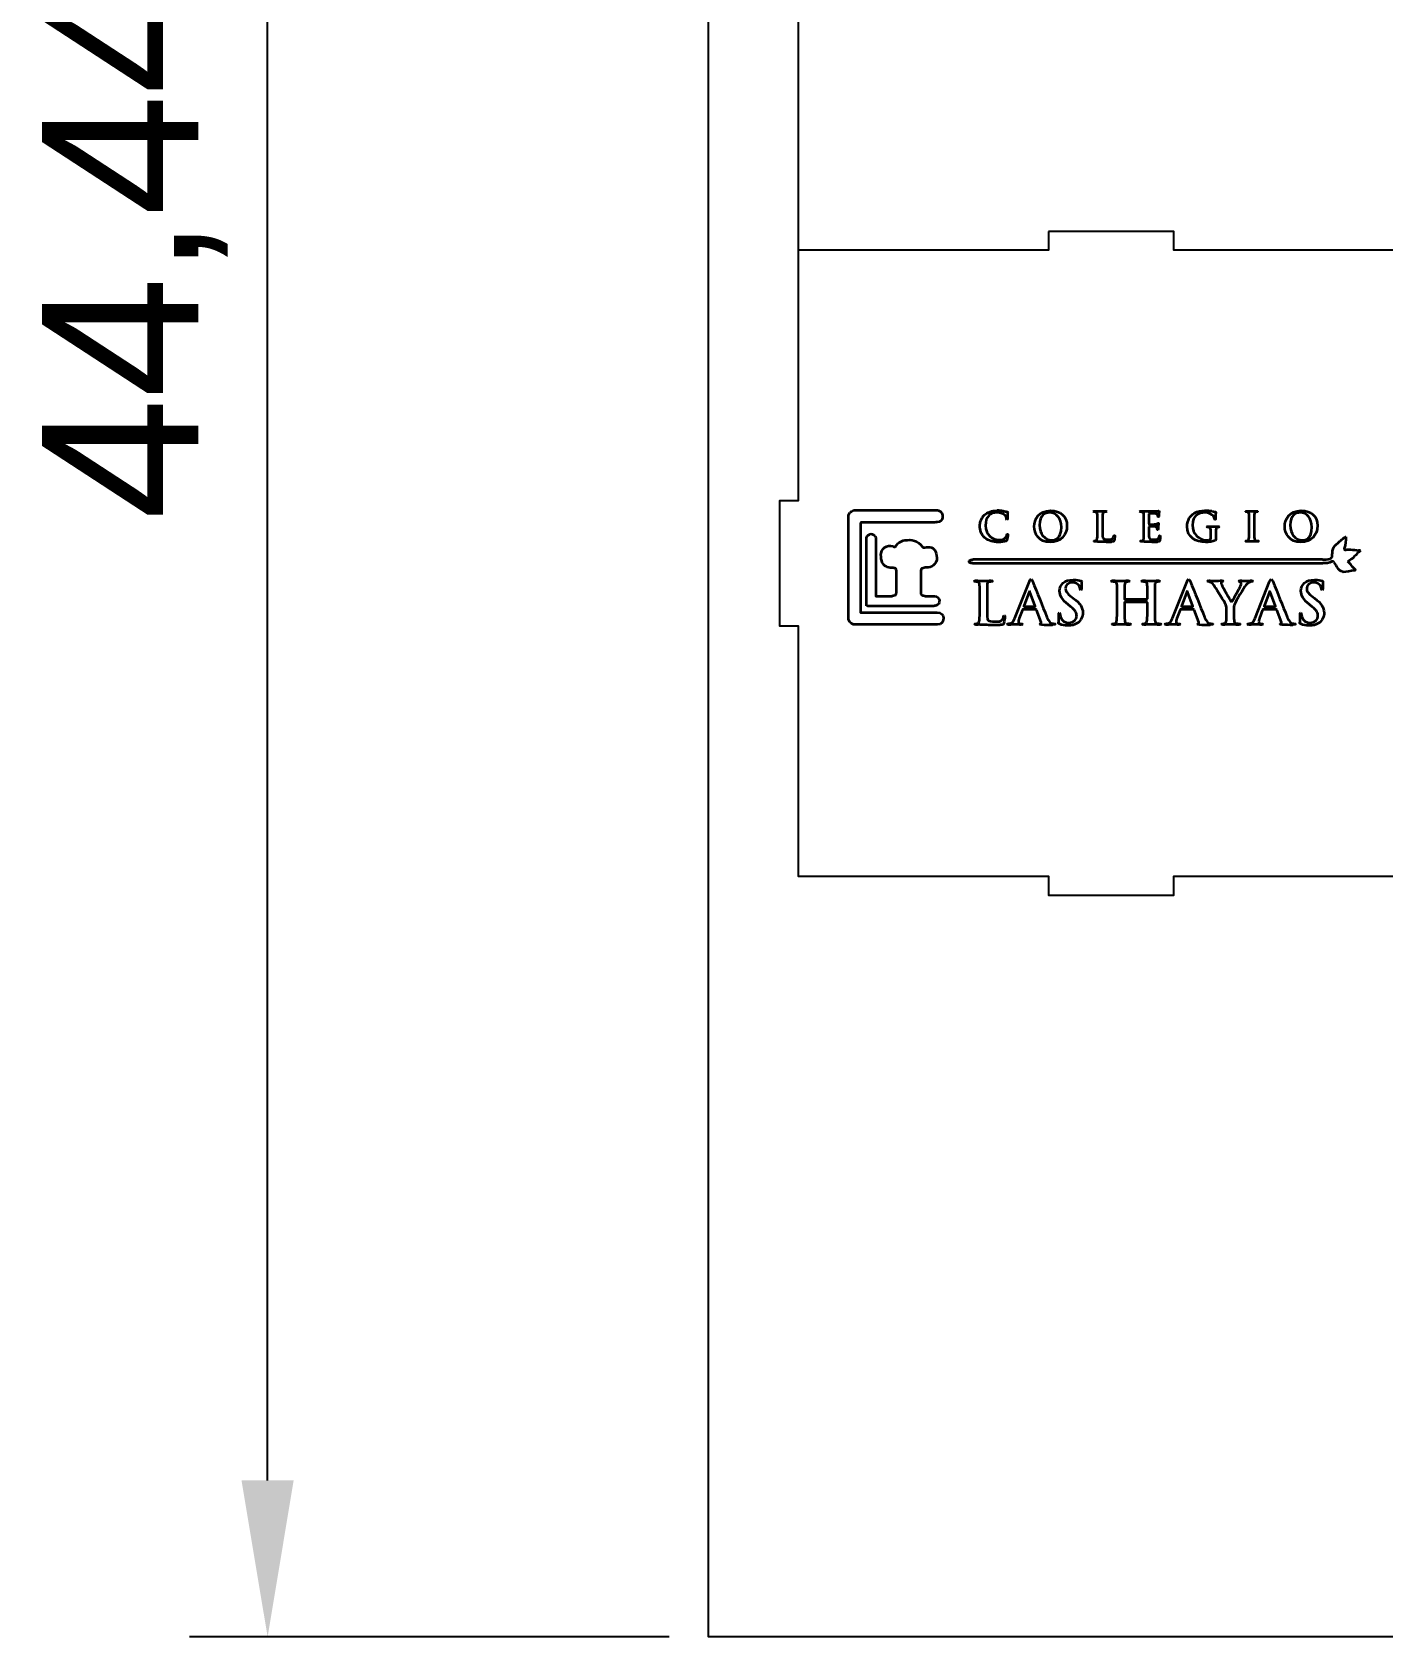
# Model space of a CAD drawing. Header units: centimetres. Extents: x 1688 to 1995, y 2111 to 2191.
# Drawn here: x 1951.1 to 1972.69, y 2139.47 to 2165.11 of the extents above; entities that cross this region are included whole.
import ezdxf

# ---------------------------------------------------------------- set-up
doc = ezdxf.new("R2010")
doc.units = ezdxf.units.CM
doc.layers.add('PDF_Capa 1', color=7, linetype='Continuous', true_color=0xc80000)
doc.styles.get("Standard").update_dxf_attribs({"font": 'arial.ttf'})
doc.dimstyles.new('ISO-25', dxfattribs={"dimtxt": 2.5, "dimasz": 2.5, "dimexe": 1.25, "dimexo": 0.625, "dimtad": 1, "dimtxsty": 'Standard', "dimcen": 2.5, "dimadec": 0, "dimazin": 0, "dimtfac": 1, "dimtmove": 0, "dimatfit": 3, "dimfxl": 1, "dimarcsym": 0})

# ---------------------------------------------------------------- blocks, each defined once
blk = doc.blocks.new('*D16')
at = {"color": 0, "lineweight": -2, "transparency": 16777216}
for p, q in [((1961.283, 2183.902), (1953.616, 2183.902)), ((1954.866, 2141.966), (1954.866, 2181.402)), ((1961.283, 2139.466), (1953.616, 2139.466))]:
    blk.add_line(p, q, dxfattribs=at)
at = {"color": 0, "transparency": 16777216}
for points in [[(1954.449, 2181.402), (1955.282, 2181.402), (1954.866, 2183.902)], [(1954.449, 2141.966), (1955.282, 2141.966), (1954.866, 2139.466)]]:
    blk.add_solid(points, dxfattribs=at)
at = {"layer": 'Defpoints', "color": 0, "transparency": 16777216}
for p in [(1954.866, 2183.902), (1961.908, 2183.902), (1961.908, 2139.466)]:
    blk.add_point(p, dxfattribs=at)
at = {"color": 0, "transparency": 16777216, "insert": (1952.743, 2161.684), "char_height": 2.5, "attachment_point": 5, "rotation": 90}
blk.add_mtext('44,44', dxfattribs=at)

msp = doc.modelspace()

# ---------------------------------------------------------------- linework, layer by layer
msp.add_lwpolyline([(1961.908, 2183.902), (1994.913, 2183.902), (1994.913, 2139.466), (1961.908, 2139.466)], close=True)
at = {"layer": 'PDF_Capa 1'}
for points in [[(1963.343, 2165.619), (1963.343, 2157.619), (1963.043, 2157.619), (1963.043, 2155.619), (1963.343, 2155.619), (1963.343, 2151.619), (1967.343, 2151.619), (1967.343, 2151.319), (1969.343, 2151.319), (1969.343, 2151.619), (1977.343, 2151.619)], [(1967.343, 2161.919), (1967.343, 2161.619), (1963.343, 2161.619)], [(1977.343, 2161.619), (1969.343, 2161.619), (1969.343, 2161.919), (1967.343, 2161.919)]]:
    msp.add_lwpolyline(points, dxfattribs=at)
at = {"layer": 'PDF_Capa 1', "lineweight": 35}
for points in [[(1964.149, 2155.719), (1964.149, 2157.389)], [(1964.225, 2157.466), (1965.575, 2157.466)], [(1968.948, 2157.41), (1968.948, 2157.248)], [(1964.341, 2157.247), (1964.341, 2155.833), (1965.566, 2155.833)], [(1968.125, 2157.151), (1968.125, 2157.265)], [(1968.206, 2157.265), (1968.206, 2157.151), (1968.206, 2157.151)], [(1968.867, 2157.151), (1968.867, 2157.265), (1968.867, 2157.265)], [(1968.948, 2157.202), (1968.948, 2157.151)], [(1970.549, 2157.151), (1970.549, 2157.265), (1970.549, 2157.265)], [(1970.629, 2157.264), (1970.629, 2157.151)], [(1964.432, 2155.956), (1964.432, 2157.005)], [(1972.083, 2157.043), (1972.094, 2157.043)], [(1966.073, 2156.637), (1966.073, 2156.659)], [(1966.803, 2155.74), (1967.037, 2156.326)], [(1969.322, 2155.74), (1969.556, 2156.326)], [(1970.642, 2155.74), (1970.876, 2156.326)], [(1966.244, 2155.908), (1966.244, 2156.072)], [(1966.36, 2156.072), (1966.36, 2155.908), (1966.36, 2155.908)], [(1967.035, 2156.163), (1966.949, 2155.934)], [(1967.129, 2155.933), (1967.045, 2156.163)], [(1967.712, 2156.082), (1967.738, 2156.063)], [(1968.439, 2155.908), (1968.439, 2156.072)], [(1968.556, 2156.072), (1968.556, 2156.052)], [(1968.561, 2156.046), (1968.917, 2156.046)], [(1968.923, 2156.052), (1968.923, 2156.072)], [(1969.04, 2156.072), (1969.04, 2155.908)], [(1969.553, 2156.163), (1969.468, 2155.934)], [(1969.648, 2155.933), (1969.564, 2156.163)], [(1970.873, 2156.163), (1970.787, 2155.934)], [(1970.967, 2155.933), (1970.883, 2156.163)], [(1971.567, 2156.082), (1971.593, 2156.063)], [(1966.925, 2155.873), (1966.875, 2155.74)], [(1967.142, 2155.881), (1966.934, 2155.881), (1966.934, 2155.881)], [(1966.952, 2155.927), (1967.124, 2155.927)], [(1967.225, 2155.677), (1967.151, 2155.874)], [(1967.701, 2155.925), (1967.658, 2155.958)], [(1968.556, 2155.99), (1968.556, 2155.908)], [(1968.917, 2155.996), (1968.561, 2155.996)], [(1968.923, 2155.908), (1968.923, 2155.99)], [(1969.444, 2155.873), (1969.394, 2155.74)], [(1969.66, 2155.881), (1969.453, 2155.881), (1969.453, 2155.881)], [(1969.471, 2155.927), (1969.643, 2155.927)], [(1969.744, 2155.677), (1969.67, 2155.874)], [(1970.764, 2155.873), (1970.714, 2155.74)], [(1970.98, 2155.881), (1970.772, 2155.881), (1970.772, 2155.881)], [(1970.791, 2155.927), (1970.963, 2155.927)], [(1971.064, 2155.677), (1970.989, 2155.874)], [(1971.557, 2155.925), (1971.514, 2155.958)], [(1966.898, 2155.654), (1966.912, 2155.654)], [(1969.417, 2155.654), (1969.431, 2155.654)], [(1970.737, 2155.654), (1970.751, 2155.654)]]:
    msp.add_lwpolyline(points, dxfattribs=at)
for points in [[(1968.869, 2157.45, 0.007986), (1968.909, 2157.449, 0.003347), (1969.07, 2157.45)], [(1965.563, 2157.274, -0.015797), (1965.536, 2157.273), (1964.367, 2157.273)], [(1969.936, 2157.02), (1969.936, 2157.08, 0.00799), (1969.935, 2157.156)], [(1970.017, 2157.156, 0.007691), (1970.017, 2157.079), (1970.017, 2157.008)], [(1964.585, 2156.995, 0.000114), (1964.585, 2156.17), (1964.585, 2156.092), (1964.636, 2156.092, 0.000544), (1964.828, 2156.092)], [(1968.127, 2156.966, -0.010844), (1968.164, 2156.967, -0.011625), (1968.242, 2156.965, 0.006841), (1968.351, 2156.963)], [(1968.869, 2156.966, -0.010852), (1968.906, 2156.967, -0.011701), (1968.973, 2156.965, 0.006953), (1969.084, 2156.963)], [(1972.044, 2156.481, 0.016332), (1972.049, 2156.481, 0.000286), (1972.227, 2156.509, 0.002127), (1972.248, 2156.513, 0.000089), (1972.124, 2156.649)], [(1965.302, 2156.501, 0.000891), (1965.302, 2156.384), (1965.302, 2156.154)], [(1965.369, 2156.095, 0.092483), (1965.383, 2156.092, -0.000671), (1965.523, 2156.092)], [(1970.184, 2155.709, 0.017427), (1970.187, 2155.802), (1970.187, 2155.879), (1970.187, 2155.879)], [(1970.304, 2155.879), (1970.304, 2155.802, 0.017328), (1970.307, 2155.709)], [(1965.569, 2155.64, -0.004532), (1965.526, 2155.64), (1964.27, 2155.64)], [(1966.246, 2155.639, -0.010583), (1966.3, 2155.64, -0.011739), (1966.413, 2155.637, 0.00665), (1966.571, 2155.634)]]:
    msp.add_lwpolyline(points, format="xyb", dxfattribs=at)
for centre, radius, start, end in [((1966.527, 2156.828), 0.632, 81.824, 90.295), ((1966.58, 2157.325), 0.0916, 2.4586, 43.5188), ((1968.257, 2157.267), 0.173, 90.2567, 98.6135), ((1969.829, 2156.694), 0.766, 80.5467, 89.0947), ((1964.508, 2157.006), 0.0781, 35.9141, 107.431), ((1968.08, 2157.082), 0.106, 269.9783, 282.6266), ((1968.822, 2157.083), 0.106, 269.991, 282.6139), ((1970.504, 2157.083), 0.106, 269.9646, 282.5723), ((1969.172, 2130.215), 26.793, 83.2348, 83.3068), ((1968.929, 39673.898), 37517.279, 269.9957265, 270.0042735), ((1966.719, -13418.931), 15575.61, 89.9816074, 90.0021386), ((1974.992, 2158.593), 3.658, 212.4148, 214.025), ((1922.102, 2156.326), 42.811, 359.7669, 0.2331), ((1966.434, 2156.078), 0.248, 90.1848, 98.636), ((2123.3, 2218.99), 168.311, 201.85554, 202.06605), ((2128.118, 2219.913), 170.788, 201.85587, 202.06333), ((2129.438, 2219.913), 170.788, 201.85587, 202.06333), ((1964.628, 4894.112), 2738.174, 269.996276, 270.018625), ((1969.527, 2155.664), 2.027, 176.0775, 179.5348), ((1973.383, 2155.664), 2.027, 176.0775, 179.5348), ((1966.178, 2155.806), 0.152, 269.9859, 282.7622), ((1966.691, 2155.937), 0.283, 270.7767, 276.6468), ((1967.394, 2162.622), 6.985, 268.6675, 270.1138), ((1967.439, 2155.858), 0.204, 258.9975, 270.0758), ((1968.374, 2155.807), 0.153, 270.0031, 282.6981), ((1968.858, 2155.806), 0.152, 269.9722, 282.729), ((1969.21, 2155.937), 0.283, 270.7794, 276.6441), ((1969.913, 2162.622), 6.985, 268.6675, 270.1138), ((1969.958, 2155.858), 0.204, 258.9975, 270.0758), ((1970.122, 2155.803), 0.149, 270.2013, 282.8589), ((1970.53, 2155.937), 0.283, 270.774, 276.6495), ((1971.233, 2162.623), 6.985, 268.6676, 270.1137), ((1971.277, 2155.858), 0.204, 258.9966, 270.0729)]:
    msp.add_arc(centre, radius, start, end, dxfattribs=at)
for points in [[(1964.149, 2157.389), (1964.156, 2157.402), (1964.16, 2157.418), (1964.17, 2157.428)], [(1964.17, 2157.428), (1964.186, 2157.443), (1964.207, 2157.453), (1964.225, 2157.466)], [(1965.651, 2157.353), (1965.645, 2157.311), (1965.608, 2157.277), (1965.563, 2157.274)], [(1965.575, 2157.466), (1965.579, 2157.464), (1965.583, 2157.462), (1965.587, 2157.461)], [(1965.587, 2157.461), (1965.632, 2157.445), (1965.657, 2157.403), (1965.651, 2157.353)], [(1966.245, 2157.216), (1966.245, 2157.259), (1966.259, 2157.335), (1966.321, 2157.392)], [(1966.321, 2157.392), (1966.367, 2157.434), (1966.428, 2157.46), (1966.524, 2157.46)], [(1966.395, 2157.389), (1966.348, 2157.345), (1966.336, 2157.284), (1966.336, 2157.222)], [(1966.516, 2157.428), (1966.46, 2157.428), (1966.423, 2157.414), (1966.395, 2157.389)], [(1966.646, 2157.389), (1966.625, 2157.411), (1966.575, 2157.428), (1966.516, 2157.428)], [(1966.617, 2157.453), (1966.641, 2157.45), (1966.662, 2157.444), (1966.681, 2157.442)], [(1966.678, 2157.315), (1966.673, 2157.315), (1966.671, 2157.32), (1966.671, 2157.329)], [(1966.686, 2157.33), (1966.685, 2157.32), (1966.684, 2157.315), (1966.678, 2157.315)], [(1966.681, 2157.442), (1966.688, 2157.442), (1966.691, 2157.439), (1966.691, 2157.435)], [(1966.688, 2157.399), (1966.686, 2157.378), (1966.687, 2157.343), (1966.686, 2157.33)], [(1966.691, 2157.435), (1966.691, 2157.43), (1966.689, 2157.422), (1966.688, 2157.399)], [(1967.113, 2157.208), (1967.113, 2157.318), (1967.185, 2157.46), (1967.378, 2157.46)], [(1967.359, 2157.429), (1967.286, 2157.429), (1967.201, 2157.388), (1967.201, 2157.228)], [(1967.548, 2157.196), (1967.548, 2157.34), (1967.465, 2157.429), (1967.359, 2157.429)], [(1967.378, 2157.46), (1967.538, 2157.46), (1967.638, 2157.367), (1967.638, 2157.22)], [(1968.064, 2157.445), (1968.064, 2157.45), (1968.069, 2157.451), (1968.078, 2157.451)], [(1968.075, 2157.439), (1968.068, 2157.439), (1968.064, 2157.441), (1968.064, 2157.445)], [(1968.096, 2157.437), (1968.091, 2157.439), (1968.084, 2157.439), (1968.075, 2157.439)], [(1968.078, 2157.451), (1968.109, 2157.451), (1968.149, 2157.449), (1968.166, 2157.449)], [(1968.124, 2157.401), (1968.123, 2157.423), (1968.118, 2157.433), (1968.096, 2157.437)], [(1968.125, 2157.265), (1968.125, 2157.362), (1968.125, 2157.38), (1968.124, 2157.401)], [(1968.166, 2157.449), (1968.182, 2157.449), (1968.229, 2157.451), (1968.254, 2157.451)], [(1968.207, 2157.401), (1968.206, 2157.38), (1968.206, 2157.362), (1968.206, 2157.265)], [(1968.231, 2157.437), (1968.213, 2157.434), (1968.208, 2157.423), (1968.207, 2157.401)], [(1968.254, 2157.451), (1968.263, 2157.451), (1968.267, 2157.45), (1968.267, 2157.445)], [(1968.267, 2157.445), (1968.267, 2157.441), (1968.263, 2157.439), (1968.256, 2157.439)], [(1968.802, 2157.445), (1968.802, 2157.45), (1968.807, 2157.451), (1968.817, 2157.451)], [(1968.813, 2157.439), (1968.806, 2157.439), (1968.802, 2157.441), (1968.802, 2157.445)], [(1968.838, 2157.437), (1968.833, 2157.439), (1968.822, 2157.439), (1968.813, 2157.439)], [(1968.817, 2157.451), (1968.834, 2157.451), (1968.853, 2157.45), (1968.869, 2157.45)], [(1968.866, 2157.401), (1968.865, 2157.423), (1968.86, 2157.433), (1968.838, 2157.437)], [(1968.867, 2157.265), (1968.867, 2157.362), (1968.867, 2157.38), (1968.866, 2157.401)], [(1968.953, 2157.417), (1968.95, 2157.417), (1968.948, 2157.415), (1968.948, 2157.41)], [(1969.044, 2157.414), (1969.033, 2157.416), (1968.966, 2157.417), (1968.953, 2157.417)], [(1969.087, 2157.391), (1969.083, 2157.403), (1969.076, 2157.41), (1969.044, 2157.414)], [(1969.07, 2157.45), (1969.082, 2157.451), (1969.092, 2157.452), (1969.097, 2157.453)], [(1969.091, 2157.368), (1969.091, 2157.372), (1969.09, 2157.383), (1969.087, 2157.391)], [(1969.097, 2157.359), (1969.092, 2157.359), (1969.091, 2157.362), (1969.091, 2157.368)], [(1969.097, 2157.453), (1969.101, 2157.454), (1969.104, 2157.456), (1969.108, 2157.456)], [(1969.103, 2157.366), (1969.102, 2157.363), (1969.101, 2157.359), (1969.097, 2157.359)], [(1969.106, 2157.408), (1969.106, 2157.402), (1969.104, 2157.374), (1969.103, 2157.366)], [(1969.112, 2157.45), (1969.112, 2157.446), (1969.108, 2157.438), (1969.106, 2157.408)], [(1969.108, 2157.456), (1969.111, 2157.456), (1969.112, 2157.453), (1969.112, 2157.45)], [(1969.557, 2157.208), (1969.557, 2157.311), (1969.61, 2157.383), (1969.669, 2157.418)], [(1969.704, 2157.388), (1969.668, 2157.358), (1969.645, 2157.309), (1969.645, 2157.23)], [(1969.669, 2157.418), (1969.73, 2157.455), (1969.787, 2157.46), (1969.841, 2157.46)], [(1969.832, 2157.428), (1969.796, 2157.428), (1969.749, 2157.425), (1969.704, 2157.388)], [(1969.975, 2157.378), (1969.956, 2157.398), (1969.904, 2157.428), (1969.832, 2157.428)], [(1969.955, 2157.45), (1969.969, 2157.447), (1969.991, 2157.443), (1970.006, 2157.442)], [(1969.997, 2157.324), (1969.995, 2157.339), (1969.992, 2157.36), (1969.975, 2157.378)], [(1970.003, 2157.316), (1969.999, 2157.316), (1969.997, 2157.319), (1969.997, 2157.324)], [(1970.01, 2157.329), (1970.01, 2157.319), (1970.008, 2157.316), (1970.003, 2157.316)], [(1970.006, 2157.442), (1970.013, 2157.442), (1970.015, 2157.439), (1970.015, 2157.435)], [(1970.015, 2157.435), (1970.015, 2157.428), (1970.01, 2157.41), (1970.01, 2157.329)], [(1970.493, 2157.446), (1970.493, 2157.45), (1970.498, 2157.451), (1970.508, 2157.451)], [(1970.503, 2157.439), (1970.497, 2157.439), (1970.493, 2157.441), (1970.493, 2157.446)], [(1970.526, 2157.437), (1970.519, 2157.439), (1970.511, 2157.439), (1970.503, 2157.439)], [(1970.508, 2157.451), (1970.533, 2157.451), (1970.573, 2157.449), (1970.592, 2157.449)], [(1970.548, 2157.401), (1970.547, 2157.423), (1970.54, 2157.434), (1970.526, 2157.437)], [(1970.549, 2157.265), (1970.549, 2157.362), (1970.549, 2157.38), (1970.548, 2157.401)], [(1970.592, 2157.449), (1970.608, 2157.449), (1970.646, 2157.451), (1970.67, 2157.451)], [(1970.63, 2157.401), (1970.629, 2157.38), (1970.629, 2157.362), (1970.629, 2157.264)], [(1970.654, 2157.437), (1970.637, 2157.434), (1970.632, 2157.423), (1970.63, 2157.401)], [(1970.673, 2157.439), (1970.667, 2157.439), (1970.662, 2157.439), (1970.654, 2157.437)], [(1970.67, 2157.451), (1970.678, 2157.451), (1970.684, 2157.45), (1970.684, 2157.446)], [(1970.684, 2157.446), (1970.684, 2157.441), (1970.68, 2157.439), (1970.673, 2157.439)], [(1971.117, 2157.208), (1971.117, 2157.318), (1971.189, 2157.46), (1971.382, 2157.46)], [(1971.363, 2157.429), (1971.289, 2157.429), (1971.205, 2157.388), (1971.205, 2157.228)], [(1971.551, 2157.196), (1971.551, 2157.34), (1971.469, 2157.429), (1971.363, 2157.429)], [(1971.382, 2157.46), (1971.542, 2157.46), (1971.641, 2157.367), (1971.641, 2157.22)], [(1964.367, 2157.273), (1964.341, 2157.273), (1964.341, 2157.273), (1964.341, 2157.247)], [(1964.432, 2157.005), (1964.432, 2157.041), (1964.452, 2157.07), (1964.485, 2157.08)], [(1966.325, 2157.026), (1966.262, 2157.081), (1966.245, 2157.153), (1966.245, 2157.216)], [(1966.336, 2157.222), (1966.336, 2157.069), (1966.452, 2156.993), (1966.538, 2156.993)], [(1966.656, 2157.029), (1966.667, 2157.042), (1966.675, 2157.06), (1966.678, 2157.072)], [(1966.678, 2157.072), (1966.68, 2157.082), (1966.681, 2157.085), (1966.686, 2157.085)], [(1966.692, 2157.075), (1966.692, 2157.067), (1966.684, 2157.011), (1966.678, 2156.99)], [(1966.686, 2157.085), (1966.691, 2157.085), (1966.692, 2157.08), (1966.692, 2157.075)], [(1967.372, 2156.956), (1967.187, 2156.956), (1967.113, 2157.094), (1967.113, 2157.208)], [(1967.201, 2157.228), (1967.201, 2157.094), (1967.275, 2156.988), (1967.399, 2156.988)], [(1967.638, 2157.22), (1967.638, 2157.072), (1967.535, 2156.956), (1967.372, 2156.956)], [(1967.399, 2156.988), (1967.444, 2156.988), (1967.548, 2157.01), (1967.548, 2157.196)], [(1968.122, 2157.015), (1968.125, 2157.042), (1968.125, 2157.092), (1968.125, 2157.151)], [(1968.206, 2157.151), (1968.206, 2157.069), (1968.206, 2157.025), (1968.219, 2157.013)], [(1968.389, 2157.056), (1968.389, 2157.061), (1968.391, 2157.065), (1968.396, 2157.065)], [(1968.396, 2157.065), (1968.4, 2157.065), (1968.401, 2157.062), (1968.401, 2157.054)], [(1968.864, 2157.015), (1968.867, 2157.041), (1968.867, 2157.092), (1968.867, 2157.151)], [(1968.948, 2157.248), (1968.948, 2157.243), (1968.949, 2157.241), (1968.953, 2157.241)], [(1968.952, 2157.209), (1968.949, 2157.209), (1968.948, 2157.206), (1968.948, 2157.202)], [(1968.948, 2157.151), (1968.948, 2157.13), (1968.948, 2157.07), (1968.948, 2157.052)], [(1969.043, 2157.207), (1969.031, 2157.208), (1968.968, 2157.209), (1968.952, 2157.209)], [(1968.953, 2157.241), (1968.967, 2157.241), (1969.041, 2157.241), (1969.056, 2157.242)], [(1969.079, 2157.182), (1969.076, 2157.194), (1969.067, 2157.204), (1969.043, 2157.207)], [(1969.056, 2157.242), (1969.071, 2157.243), (1969.081, 2157.245), (1969.086, 2157.252)], [(1969.082, 2157.158), (1969.081, 2157.165), (1969.081, 2157.173), (1969.079, 2157.182)], [(1969.088, 2157.153), (1969.083, 2157.153), (1969.082, 2157.155), (1969.082, 2157.158)], [(1969.086, 2157.252), (1969.091, 2157.257), (1969.094, 2157.26), (1969.097, 2157.26)], [(1969.094, 2157.165), (1969.094, 2157.16), (1969.094, 2157.153), (1969.088, 2157.153)], [(1969.096, 2157.208), (1969.095, 2157.195), (1969.094, 2157.169), (1969.094, 2157.165)], [(1969.101, 2157.255), (1969.101, 2157.251), (1969.099, 2157.241), (1969.096, 2157.208)], [(1969.097, 2157.26), (1969.099, 2157.26), (1969.101, 2157.259), (1969.101, 2157.255)], [(1969.853, 2156.956), (1969.696, 2156.956), (1969.557, 2157.031), (1969.557, 2157.208)], [(1969.645, 2157.23), (1969.645, 2157.092), (1969.733, 2156.989), (1969.869, 2156.989)], [(1969.873, 2157.2), (1969.873, 2157.205), (1969.877, 2157.206), (1969.886, 2157.206)], [(1969.882, 2157.194), (1969.877, 2157.194), (1969.873, 2157.196), (1969.873, 2157.2)], [(1969.907, 2157.192), (1969.902, 2157.194), (1969.891, 2157.194), (1969.882, 2157.194)], [(1969.886, 2157.206), (1969.92, 2157.206), (1969.96, 2157.204), (1969.979, 2157.204)], [(1969.935, 2157.156), (1969.934, 2157.178), (1969.929, 2157.188), (1969.907, 2157.192)], [(1969.979, 2157.204), (1969.999, 2157.204), (1970.033, 2157.206), (1970.055, 2157.206)], [(1970.042, 2157.192), (1970.024, 2157.189), (1970.018, 2157.178), (1970.017, 2157.156)], [(1970.059, 2157.194), (1970.054, 2157.194), (1970.049, 2157.194), (1970.042, 2157.192)], [(1970.055, 2157.206), (1970.063, 2157.206), (1970.067, 2157.205), (1970.067, 2157.2)], [(1970.067, 2157.2), (1970.067, 2157.196), (1970.064, 2157.194), (1970.059, 2157.194)], [(1970.546, 2157.011), (1970.549, 2157.038), (1970.549, 2157.089), (1970.549, 2157.151)], [(1970.629, 2157.151), (1970.629, 2157.089), (1970.629, 2157.038), (1970.632, 2157.011)], [(1971.375, 2156.956), (1971.191, 2156.956), (1971.117, 2157.094), (1971.117, 2157.208)], [(1971.205, 2157.228), (1971.205, 2157.094), (1971.279, 2156.988), (1971.402, 2156.988)], [(1971.641, 2157.22), (1971.641, 2157.072), (1971.539, 2156.956), (1971.375, 2156.956)], [(1971.402, 2156.988), (1971.447, 2156.988), (1971.551, 2157.01), (1971.551, 2157.196)], [(1964.571, 2157.052), (1964.583, 2157.035), (1964.585, 2157.015), (1964.585, 2156.995)], [(1964.67, 2156.783), (1964.689, 2156.887), (1964.797, 2156.931), (1964.888, 2156.873)], [(1964.888, 2156.873), (1964.923, 2156.937), (1964.978, 2156.974), (1965.048, 2156.986)], [(1965.048, 2156.986), (1965.156, 2157.004), (1965.253, 2156.983), (1965.322, 2156.889)], [(1965.322, 2156.889), (1965.336, 2156.87), (1965.346, 2156.865), (1965.369, 2156.871)], [(1965.369, 2156.871), (1965.402, 2156.88), (1965.438, 2156.88), (1965.472, 2156.869)], [(1965.472, 2156.869), (1965.504, 2156.859), (1965.526, 2156.838), (1965.537, 2156.806)], [(1966.546, 2156.956), (1966.457, 2156.956), (1966.384, 2156.975), (1966.325, 2157.026)], [(1966.538, 2156.993), (1966.596, 2156.993), (1966.63, 2157), (1966.656, 2157.029)], [(1966.661, 2156.971), (1966.635, 2156.961), (1966.587, 2156.956), (1966.546, 2156.956)], [(1966.678, 2156.99), (1966.675, 2156.979), (1966.672, 2156.975), (1966.661, 2156.971)], [(1968.07, 2156.972), (1968.07, 2156.975), (1968.073, 2156.977), (1968.08, 2156.977)], [(1968.083, 2156.965), (1968.075, 2156.965), (1968.07, 2156.967), (1968.07, 2156.972)], [(1968.127, 2156.966), (1968.112, 2156.966), (1968.096, 2156.965), (1968.083, 2156.965)], [(1968.103, 2156.979), (1968.116, 2156.982), (1968.12, 2156.996), (1968.122, 2157.015)], [(1968.219, 2157.013), (1968.23, 2157.004), (1968.247, 2156.999), (1968.297, 2156.999)], [(1968.297, 2156.999), (1968.331, 2156.999), (1968.356, 2157), (1968.372, 2157.017)], [(1968.391, 2156.981), (1968.387, 2156.966), (1968.384, 2156.963), (1968.351, 2156.963)], [(1968.372, 2157.017), (1968.38, 2157.026), (1968.387, 2157.044), (1968.389, 2157.056)], [(1968.401, 2157.054), (1968.401, 2157.047), (1968.396, 2156.999), (1968.391, 2156.981)], [(1968.812, 2156.972), (1968.812, 2156.975), (1968.815, 2156.977), (1968.822, 2156.977)], [(1968.825, 2156.965), (1968.817, 2156.965), (1968.812, 2156.967), (1968.812, 2156.972)], [(1968.869, 2156.966), (1968.855, 2156.966), (1968.838, 2156.965), (1968.825, 2156.965)], [(1968.846, 2156.979), (1968.858, 2156.982), (1968.862, 2156.996), (1968.864, 2157.015)], [(1968.948, 2157.052), (1968.95, 2157.008), (1968.96, 2156.998), (1969.026, 2156.998)], [(1969.026, 2156.998), (1969.042, 2156.998), (1969.069, 2156.998), (1969.086, 2157.006)], [(1969.119, 2156.98), (1969.114, 2156.963), (1969.108, 2156.963), (1969.084, 2156.963)], [(1969.086, 2157.006), (1969.103, 2157.013), (1969.11, 2157.027), (1969.115, 2157.053)], [(1969.115, 2157.053), (1969.116, 2157.06), (1969.117, 2157.063), (1969.122, 2157.063)], [(1969.127, 2157.051), (1969.127, 2157.036), (1969.122, 2156.993), (1969.119, 2156.98)], [(1969.122, 2157.063), (1969.127, 2157.063), (1969.127, 2157.058), (1969.127, 2157.051)], [(1970.008, 2156.985), (1969.967, 2156.963), (1969.904, 2156.956), (1969.853, 2156.956)], [(1969.869, 2156.989), (1969.886, 2156.989), (1969.908, 2156.989), (1969.924, 2156.996)], [(1969.924, 2156.996), (1969.933, 2157), (1969.936, 2157.009), (1969.936, 2157.02)], [(1970.017, 2157.008), (1970.017, 2156.991), (1970.016, 2156.99), (1970.008, 2156.985)], [(1970.494, 2156.971), (1970.494, 2156.975), (1970.497, 2156.977), (1970.504, 2156.977)], [(1970.507, 2156.965), (1970.499, 2156.965), (1970.494, 2156.967), (1970.494, 2156.971)], [(1970.588, 2156.967), (1970.573, 2156.967), (1970.533, 2156.965), (1970.507, 2156.965)], [(1970.527, 2156.979), (1970.54, 2156.982), (1970.544, 2156.993), (1970.546, 2157.011)], [(1970.688, 2156.965), (1970.646, 2156.965), (1970.605, 2156.967), (1970.588, 2156.967)], [(1970.632, 2157.011), (1970.633, 2156.993), (1970.638, 2156.982), (1970.657, 2156.979)], [(1970.657, 2156.979), (1970.666, 2156.978), (1970.68, 2156.977), (1970.69, 2156.977)], [(1970.7, 2156.971), (1970.7, 2156.967), (1970.695, 2156.965), (1970.688, 2156.965)], [(1970.69, 2156.977), (1970.697, 2156.977), (1970.7, 2156.975), (1970.7, 2156.971)], [(1971.876, 2156.737), (1971.877, 2156.765), (1971.879, 2156.793), (1971.882, 2156.82)], [(1971.882, 2156.82), (1971.888, 2156.864), (1971.91, 2156.898), (1971.946, 2156.927)], [(1971.946, 2156.927), (1971.993, 2156.964), (1972.037, 2157.004), (1972.083, 2157.043)], [(1972.069, 2156.857), (1972.061, 2156.837), (1972.072, 2156.833), (1972.091, 2156.835)], [(1972.094, 2157.043), (1972.091, 2156.98), (1972.091, 2156.917), (1972.069, 2156.857)], [(1972.091, 2156.835), (1972.116, 2156.838), (1972.142, 2156.841), (1972.168, 2156.839)], [(1972.328, 2156.821), (1972.255, 2156.76), (1972.203, 2156.685), (1972.124, 2156.649)], [(1972.168, 2156.839), (1972.21, 2156.836), (1972.252, 2156.83), (1972.294, 2156.825)], [(1964.678, 2156.656), (1964.666, 2156.698), (1964.662, 2156.741), (1964.67, 2156.783)], [(1964.814, 2156.547), (1964.745, 2156.552), (1964.699, 2156.589), (1964.678, 2156.656)], [(1965.392, 2156.552), (1965.367, 2156.556), (1965.344, 2156.543), (1965.321, 2156.537)], [(1965.558, 2156.677), (1965.549, 2156.61), (1965.473, 2156.537), (1965.392, 2156.552)], [(1965.537, 2156.806), (1965.551, 2156.764), (1965.564, 2156.723), (1965.558, 2156.677)], [(1966.073, 2156.659), (1966.087, 2156.666), (1966.101, 2156.673), (1966.116, 2156.679)], [(1966.131, 2156.619), (1966.11, 2156.619), (1966.088, 2156.616), (1966.073, 2156.637)], [(1966.116, 2156.679), (1966.122, 2156.681), (1966.131, 2156.679), (1966.138, 2156.679)], [(1971.719, 2156.678), (1971.76, 2156.678), (1971.8, 2156.68), (1971.839, 2156.692)], [(1971.871, 2156.646), (1971.825, 2156.622), (1971.776, 2156.619), (1971.727, 2156.619)], [(1971.839, 2156.692), (1971.864, 2156.699), (1971.875, 2156.713), (1971.876, 2156.737)], [(1971.904, 2156.632), (1971.896, 2156.645), (1971.887, 2156.654), (1971.871, 2156.646)], [(1964.874, 2156.543), (1964.854, 2156.546), (1964.834, 2156.545), (1964.814, 2156.547)], [(1964.912, 2156.501), (1964.912, 2156.527), (1964.901, 2156.54), (1964.874, 2156.543)], [(1965.321, 2156.537), (1965.306, 2156.533), (1965.302, 2156.516), (1965.302, 2156.501)], [(1966.155, 2156.334), (1966.155, 2156.34), (1966.162, 2156.342), (1966.176, 2156.342)], [(1966.171, 2156.326), (1966.161, 2156.326), (1966.155, 2156.327), (1966.155, 2156.334)], [(1966.202, 2156.323), (1966.194, 2156.325), (1966.183, 2156.326), (1966.171, 2156.326)], [(1966.176, 2156.342), (1966.219, 2156.342), (1966.278, 2156.339), (1966.303, 2156.339)], [(1966.242, 2156.27), (1966.24, 2156.301), (1966.232, 2156.316), (1966.202, 2156.323)], [(1966.303, 2156.339), (1966.326, 2156.339), (1966.394, 2156.342), (1966.43, 2156.342)], [(1966.397, 2156.323), (1966.371, 2156.318), (1966.364, 2156.302), (1966.362, 2156.27)], [(1966.43, 2156.342), (1966.443, 2156.342), (1966.45, 2156.34), (1966.45, 2156.334)], [(1966.45, 2156.334), (1966.45, 2156.327), (1966.444, 2156.326), (1966.433, 2156.326)], [(1967.037, 2156.326), (1967.048, 2156.353), (1967.054, 2156.363), (1967.063, 2156.363)], [(1967.063, 2156.363), (1967.072, 2156.363), (1967.077, 2156.354), (1967.087, 2156.333)], [(1967.52, 2156.179), (1967.52, 2156.282), (1967.606, 2156.355), (1967.736, 2156.355)], [(1967.724, 2156.313), (1967.655, 2156.313), (1967.613, 2156.272), (1967.613, 2156.217)], [(1967.825, 2156.267), (1967.811, 2156.285), (1967.784, 2156.313), (1967.724, 2156.313)], [(1967.736, 2156.355), (1967.796, 2156.355), (1967.836, 2156.346), (1967.86, 2156.34)], [(1967.86, 2156.34), (1967.868, 2156.338), (1967.873, 2156.335), (1967.873, 2156.328)], [(1967.873, 2156.328), (1967.873, 2156.316), (1967.869, 2156.289), (1967.869, 2156.217)], [(1968.345, 2156.334), (1968.345, 2156.341), (1968.351, 2156.342), (1968.364, 2156.342)], [(1968.361, 2156.326), (1968.35, 2156.326), (1968.345, 2156.328), (1968.345, 2156.334)], [(1968.397, 2156.323), (1968.39, 2156.325), (1968.374, 2156.326), (1968.361, 2156.326)], [(1968.364, 2156.342), (1968.415, 2156.342), (1968.474, 2156.34), (1968.499, 2156.34)], [(1968.437, 2156.27), (1968.435, 2156.301), (1968.428, 2156.316), (1968.397, 2156.323)], [(1968.499, 2156.34), (1968.521, 2156.34), (1968.58, 2156.342), (1968.616, 2156.342)], [(1968.592, 2156.323), (1968.567, 2156.318), (1968.559, 2156.302), (1968.557, 2156.27)], [(1968.619, 2156.326), (1968.611, 2156.326), (1968.603, 2156.325), (1968.592, 2156.323)], [(1968.616, 2156.342), (1968.629, 2156.342), (1968.636, 2156.34), (1968.636, 2156.334)], [(1968.636, 2156.334), (1968.636, 2156.327), (1968.63, 2156.326), (1968.619, 2156.326)], [(1968.829, 2156.334), (1968.829, 2156.341), (1968.835, 2156.342), (1968.848, 2156.342)], [(1968.845, 2156.326), (1968.834, 2156.326), (1968.829, 2156.328), (1968.829, 2156.334)], [(1968.881, 2156.323), (1968.874, 2156.325), (1968.858, 2156.326), (1968.845, 2156.326)], [(1968.848, 2156.342), (1968.899, 2156.342), (1968.958, 2156.34), (1968.983, 2156.34)], [(1968.921, 2156.27), (1968.919, 2156.301), (1968.912, 2156.316), (1968.881, 2156.323)], [(1968.983, 2156.34), (1969.005, 2156.34), (1969.064, 2156.342), (1969.1, 2156.342)], [(1969.076, 2156.323), (1969.051, 2156.318), (1969.043, 2156.302), (1969.041, 2156.27)], [(1969.103, 2156.326), (1969.096, 2156.326), (1969.087, 2156.325), (1969.076, 2156.323)], [(1969.1, 2156.342), (1969.113, 2156.342), (1969.12, 2156.34), (1969.12, 2156.334)], [(1969.12, 2156.334), (1969.12, 2156.327), (1969.114, 2156.326), (1969.103, 2156.326)], [(1969.556, 2156.326), (1969.567, 2156.353), (1969.573, 2156.363), (1969.582, 2156.363)], [(1969.582, 2156.363), (1969.591, 2156.363), (1969.596, 2156.354), (1969.606, 2156.333)], [(1969.884, 2156.334), (1969.884, 2156.34), (1969.89, 2156.342), (1969.901, 2156.342)], [(1969.898, 2156.326), (1969.89, 2156.326), (1969.884, 2156.327), (1969.884, 2156.334)], [(1969.937, 2156.313), (1969.925, 2156.32), (1969.909, 2156.326), (1969.898, 2156.326)], [(1969.901, 2156.342), (1969.918, 2156.342), (1969.988, 2156.339), (1970.019, 2156.339)], [(1970.001, 2156.245), (1969.978, 2156.28), (1969.954, 2156.303), (1969.937, 2156.313)], [(1970.019, 2156.339), (1970.038, 2156.339), (1970.077, 2156.342), (1970.119, 2156.342)], [(1970.112, 2156.324), (1970.104, 2156.322), (1970.099, 2156.314), (1970.099, 2156.307)], [(1970.099, 2156.307), (1970.099, 2156.299), (1970.104, 2156.288), (1970.11, 2156.275)], [(1970.133, 2156.334), (1970.133, 2156.328), (1970.126, 2156.327), (1970.112, 2156.324)], [(1970.119, 2156.342), (1970.128, 2156.342), (1970.133, 2156.339), (1970.133, 2156.334)], [(1970.385, 2156.334), (1970.385, 2156.34), (1970.39, 2156.342), (1970.401, 2156.342)], [(1970.402, 2156.325), (1970.394, 2156.327), (1970.385, 2156.328), (1970.385, 2156.334)], [(1970.401, 2156.342), (1970.432, 2156.342), (1970.462, 2156.339), (1970.489, 2156.339)], [(1970.422, 2156.301), (1970.422, 2156.311), (1970.418, 2156.321), (1970.402, 2156.325)], [(1970.409, 2156.253), (1970.418, 2156.273), (1970.422, 2156.289), (1970.422, 2156.301)], [(1970.489, 2156.339), (1970.509, 2156.339), (1970.571, 2156.342), (1970.589, 2156.342)], [(1970.547, 2156.314), (1970.527, 2156.305), (1970.517, 2156.294), (1970.496, 2156.269)], [(1970.588, 2156.326), (1970.578, 2156.326), (1970.561, 2156.322), (1970.547, 2156.314)], [(1970.605, 2156.335), (1970.605, 2156.328), (1970.598, 2156.326), (1970.588, 2156.326)], [(1970.589, 2156.342), (1970.599, 2156.342), (1970.605, 2156.34), (1970.605, 2156.335)], [(1970.876, 2156.326), (1970.887, 2156.353), (1970.893, 2156.363), (1970.902, 2156.363)], [(1970.902, 2156.363), (1970.91, 2156.363), (1970.916, 2156.354), (1970.925, 2156.333)], [(1971.376, 2156.179), (1971.376, 2156.282), (1971.461, 2156.355), (1971.591, 2156.355)], [(1971.579, 2156.313), (1971.51, 2156.313), (1971.468, 2156.272), (1971.468, 2156.217)], [(1971.681, 2156.267), (1971.667, 2156.285), (1971.64, 2156.313), (1971.579, 2156.313)], [(1971.591, 2156.355), (1971.652, 2156.355), (1971.691, 2156.346), (1971.715, 2156.34)], [(1971.715, 2156.34), (1971.723, 2156.338), (1971.728, 2156.335), (1971.728, 2156.328)], [(1971.728, 2156.328), (1971.728, 2156.316), (1971.724, 2156.289), (1971.724, 2156.217)], [(1972.044, 2156.481), (1972.006, 2156.49), (1971.981, 2156.516), (1971.961, 2156.546)], [(1964.828, 2156.092), (1964.836, 2156.092), (1964.845, 2156.089), (1964.849, 2156.101)], [(1964.849, 2156.101), (1964.85, 2156.103), (1964.859, 2156.103), (1964.864, 2156.104)], [(1964.864, 2156.104), (1964.9, 2156.105), (1964.912, 2156.117), (1964.912, 2156.152)], [(1965.302, 2156.154), (1965.302, 2156.118), (1965.315, 2156.105), (1965.351, 2156.103)], [(1965.351, 2156.103), (1965.357, 2156.103), (1965.362, 2156.097), (1965.369, 2156.095)], [(1965.523, 2156.092), (1965.562, 2156.091), (1965.593, 2156.064), (1965.599, 2156.028)], [(1966.244, 2156.072), (1966.244, 2156.214), (1966.244, 2156.24), (1966.242, 2156.27)], [(1966.362, 2156.27), (1966.36, 2156.24), (1966.36, 2156.214), (1966.36, 2156.072)], [(1967.04, 2156.172), (1967.037, 2156.172), (1967.035, 2156.167), (1967.035, 2156.163)], [(1967.045, 2156.163), (1967.044, 2156.167), (1967.043, 2156.172), (1967.04, 2156.172)], [(1967.658, 2155.958), (1967.556, 2156.038), (1967.52, 2156.104), (1967.52, 2156.179)], [(1967.613, 2156.217), (1967.613, 2156.174), (1967.634, 2156.141), (1967.712, 2156.082)], [(1967.738, 2156.063), (1967.851, 2155.978), (1967.891, 2155.913), (1967.891, 2155.825)], [(1967.85, 2156.205), (1967.85, 2156.214), (1967.845, 2156.243), (1967.825, 2156.267)], [(1967.859, 2156.189), (1967.852, 2156.189), (1967.85, 2156.194), (1967.85, 2156.205)], [(1967.869, 2156.217), (1967.869, 2156.196), (1967.866, 2156.189), (1967.859, 2156.189)], [(1968.439, 2156.072), (1968.439, 2156.214), (1968.439, 2156.24), (1968.437, 2156.27)], [(1968.557, 2156.27), (1968.556, 2156.24), (1968.556, 2156.214), (1968.556, 2156.072)], [(1968.556, 2156.052), (1968.556, 2156.048), (1968.558, 2156.046), (1968.561, 2156.046)], [(1968.917, 2156.046), (1968.92, 2156.046), (1968.923, 2156.048), (1968.923, 2156.052)], [(1968.923, 2156.072), (1968.923, 2156.214), (1968.923, 2156.24), (1968.921, 2156.27)], [(1969.041, 2156.27), (1969.04, 2156.24), (1969.04, 2156.214), (1969.04, 2156.072)], [(1969.559, 2156.172), (1969.556, 2156.172), (1969.554, 2156.167), (1969.553, 2156.163)], [(1969.564, 2156.163), (1969.563, 2156.167), (1969.562, 2156.172), (1969.559, 2156.172)], [(1970.165, 2155.977), (1970.159, 2155.992), (1970.034, 2156.197), (1970.001, 2156.245)], [(1970.11, 2156.275), (1970.123, 2156.247), (1970.254, 2156.022), (1970.269, 2155.996)], [(1970.269, 2155.996), (1970.278, 2156.019), (1970.396, 2156.224), (1970.409, 2156.253)], [(1970.496, 2156.269), (1970.465, 2156.231), (1970.335, 2156.012), (1970.318, 2155.972)], [(1970.879, 2156.172), (1970.876, 2156.172), (1970.874, 2156.167), (1970.873, 2156.163)], [(1970.883, 2156.163), (1970.882, 2156.167), (1970.881, 2156.172), (1970.879, 2156.172)], [(1971.514, 2155.958), (1971.411, 2156.038), (1971.376, 2156.104), (1971.376, 2156.179)], [(1971.468, 2156.217), (1971.468, 2156.174), (1971.489, 2156.141), (1971.567, 2156.082)], [(1971.593, 2156.063), (1971.706, 2155.978), (1971.746, 2155.913), (1971.746, 2155.825)], [(1971.705, 2156.205), (1971.705, 2156.214), (1971.7, 2156.243), (1971.681, 2156.267)], [(1971.714, 2156.189), (1971.708, 2156.189), (1971.705, 2156.194), (1971.705, 2156.205)], [(1971.724, 2156.217), (1971.724, 2156.196), (1971.722, 2156.189), (1971.714, 2156.189)], [(1964.432, 2155.939), (1964.432, 2155.945), (1964.432, 2155.95), (1964.432, 2155.956)], [(1964.45, 2155.938), (1964.445, 2155.938), (1964.439, 2155.939), (1964.432, 2155.939)], [(1965.546, 2155.942), (1965.537, 2155.939), (1965.527, 2155.938), (1965.518, 2155.938)], [(1965.599, 2156.028), (1965.604, 2155.987), (1965.583, 2155.952), (1965.546, 2155.942)], [(1965.566, 2155.833), (1965.622, 2155.833), (1965.664, 2155.795), (1965.667, 2155.742)], [(1966.239, 2155.709), (1966.244, 2155.748), (1966.244, 2155.822), (1966.244, 2155.908)], [(1966.36, 2155.908), (1966.36, 2155.788), (1966.36, 2155.724), (1966.38, 2155.707)], [(1966.934, 2155.881), (1966.929, 2155.881), (1966.927, 2155.879), (1966.925, 2155.873)], [(1966.949, 2155.934), (1966.948, 2155.93), (1966.949, 2155.927), (1966.952, 2155.927)], [(1967.124, 2155.927), (1967.129, 2155.927), (1967.13, 2155.93), (1967.129, 2155.933)], [(1967.151, 2155.874), (1967.149, 2155.879), (1967.146, 2155.881), (1967.142, 2155.881)], [(1967.506, 2155.802), (1967.506, 2155.816), (1967.509, 2155.827), (1967.517, 2155.827)], [(1967.517, 2155.827), (1967.525, 2155.827), (1967.526, 2155.818), (1967.526, 2155.811)], [(1967.526, 2155.811), (1967.526, 2155.799), (1967.53, 2155.779), (1967.534, 2155.763)], [(1967.793, 2155.775), (1967.793, 2155.821), (1967.779, 2155.864), (1967.701, 2155.925)], [(1967.891, 2155.825), (1967.891, 2155.771), (1967.87, 2155.706), (1967.803, 2155.663)], [(1968.434, 2155.709), (1968.439, 2155.748), (1968.439, 2155.822), (1968.439, 2155.908)], [(1968.561, 2155.996), (1968.558, 2155.996), (1968.556, 2155.995), (1968.556, 2155.99)], [(1968.556, 2155.908), (1968.556, 2155.822), (1968.556, 2155.748), (1968.56, 2155.708)], [(1968.923, 2155.99), (1968.923, 2155.994), (1968.92, 2155.996), (1968.917, 2155.996)], [(1968.918, 2155.709), (1968.923, 2155.748), (1968.923, 2155.822), (1968.923, 2155.908)], [(1969.04, 2155.908), (1969.04, 2155.822), (1969.04, 2155.748), (1969.044, 2155.708)], [(1969.453, 2155.881), (1969.448, 2155.881), (1969.446, 2155.879), (1969.444, 2155.873)], [(1969.468, 2155.934), (1969.467, 2155.93), (1969.468, 2155.927), (1969.471, 2155.927)], [(1969.643, 2155.927), (1969.648, 2155.927), (1969.649, 2155.93), (1969.648, 2155.933)], [(1969.67, 2155.874), (1969.668, 2155.879), (1969.665, 2155.881), (1969.66, 2155.881)], [(1970.187, 2155.879), (1970.187, 2155.929), (1970.177, 2155.95), (1970.165, 2155.977)], [(1970.318, 2155.972), (1970.304, 2155.939), (1970.304, 2155.91), (1970.304, 2155.879)], [(1970.772, 2155.881), (1970.768, 2155.881), (1970.766, 2155.879), (1970.764, 2155.873)], [(1970.787, 2155.934), (1970.786, 2155.93), (1970.787, 2155.927), (1970.791, 2155.927)], [(1970.963, 2155.927), (1970.967, 2155.927), (1970.968, 2155.93), (1970.967, 2155.933)], [(1970.989, 2155.874), (1970.987, 2155.879), (1970.985, 2155.881), (1970.98, 2155.881)], [(1971.361, 2155.802), (1971.362, 2155.816), (1971.365, 2155.827), (1971.372, 2155.827)], [(1971.372, 2155.827), (1971.38, 2155.827), (1971.381, 2155.818), (1971.381, 2155.811)], [(1971.381, 2155.811), (1971.381, 2155.799), (1971.385, 2155.779), (1971.39, 2155.763)], [(1971.648, 2155.775), (1971.648, 2155.821), (1971.634, 2155.864), (1971.557, 2155.925)], [(1971.746, 2155.825), (1971.746, 2155.771), (1971.725, 2155.706), (1971.658, 2155.663)], [(1964.27, 2155.64), (1964.199, 2155.64), (1964.176, 2155.655), (1964.149, 2155.719)], [(1965.667, 2155.742), (1965.67, 2155.686), (1965.628, 2155.642), (1965.569, 2155.64)], [(1966.163, 2155.647), (1966.163, 2155.651), (1966.167, 2155.654), (1966.178, 2155.654)], [(1966.182, 2155.637), (1966.17, 2155.637), (1966.163, 2155.64), (1966.163, 2155.647)], [(1966.246, 2155.639), (1966.225, 2155.639), (1966.201, 2155.637), (1966.182, 2155.637)], [(1966.212, 2155.658), (1966.231, 2155.662), (1966.235, 2155.682), (1966.239, 2155.709)], [(1966.38, 2155.707), (1966.396, 2155.693), (1966.42, 2155.687), (1966.493, 2155.687)], [(1966.493, 2155.687), (1966.542, 2155.687), (1966.579, 2155.688), (1966.602, 2155.713)], [(1966.63, 2155.66), (1966.624, 2155.639), (1966.62, 2155.634), (1966.571, 2155.634)], [(1966.602, 2155.713), (1966.613, 2155.725), (1966.624, 2155.751), (1966.626, 2155.769)], [(1966.626, 2155.769), (1966.627, 2155.777), (1966.629, 2155.783), (1966.636, 2155.783)], [(1966.644, 2155.767), (1966.644, 2155.757), (1966.637, 2155.687), (1966.63, 2155.66)], [(1966.636, 2155.783), (1966.643, 2155.783), (1966.644, 2155.778), (1966.644, 2155.767)], [(1966.684, 2155.647), (1966.684, 2155.652), (1966.688, 2155.654), (1966.695, 2155.654)], [(1966.702, 2155.637), (1966.689, 2155.637), (1966.684, 2155.639), (1966.684, 2155.647)], [(1966.812, 2155.64), (1966.801, 2155.64), (1966.75, 2155.637), (1966.702, 2155.637)], [(1966.724, 2155.656), (1966.767, 2155.662), (1966.784, 2155.693), (1966.803, 2155.74)], [(1966.91, 2155.637), (1966.881, 2155.637), (1966.841, 2155.64), (1966.812, 2155.64)], [(1966.875, 2155.74), (1966.866, 2155.717), (1966.861, 2155.694), (1966.861, 2155.683)], [(1966.861, 2155.683), (1966.861, 2155.666), (1966.869, 2155.654), (1966.898, 2155.654)], [(1966.926, 2155.647), (1966.926, 2155.639), (1966.921, 2155.637), (1966.91, 2155.637)], [(1966.912, 2155.654), (1966.924, 2155.654), (1966.926, 2155.652), (1966.926, 2155.647)], [(1967.204, 2155.647), (1967.204, 2155.652), (1967.208, 2155.654), (1967.217, 2155.655)], [(1967.232, 2155.639), (1967.215, 2155.64), (1967.204, 2155.64), (1967.204, 2155.647)], [(1967.217, 2155.655), (1967.224, 2155.657), (1967.23, 2155.665), (1967.225, 2155.677)], [(1967.318, 2155.76), (1967.353, 2155.676), (1967.38, 2155.663), (1967.4, 2155.658)], [(1967.451, 2155.647), (1967.451, 2155.639), (1967.443, 2155.637), (1967.408, 2155.637)], [(1967.439, 2155.654), (1967.447, 2155.654), (1967.451, 2155.653), (1967.451, 2155.647)], [(1967.519, 2155.649), (1967.504, 2155.655), (1967.501, 2155.66), (1967.501, 2155.68)], [(1967.655, 2155.624), (1967.601, 2155.624), (1967.559, 2155.631), (1967.519, 2155.649)], [(1967.534, 2155.763), (1967.555, 2155.694), (1967.61, 2155.669), (1967.668, 2155.669)], [(1967.803, 2155.663), (1967.756, 2155.633), (1967.704, 2155.624), (1967.655, 2155.624)], [(1967.668, 2155.669), (1967.752, 2155.669), (1967.793, 2155.726), (1967.793, 2155.775)], [(1968.359, 2155.647), (1968.359, 2155.651), (1968.363, 2155.654), (1968.374, 2155.654)], [(1968.377, 2155.637), (1968.365, 2155.637), (1968.359, 2155.64), (1968.359, 2155.647)], [(1968.495, 2155.64), (1968.474, 2155.64), (1968.415, 2155.637), (1968.377, 2155.637)], [(1968.407, 2155.658), (1968.426, 2155.662), (1968.431, 2155.682), (1968.434, 2155.709)], [(1968.64, 2155.637), (1968.58, 2155.637), (1968.521, 2155.64), (1968.495, 2155.64)], [(1968.56, 2155.708), (1968.563, 2155.682), (1968.569, 2155.662), (1968.597, 2155.658)], [(1968.597, 2155.658), (1968.61, 2155.656), (1968.63, 2155.654), (1968.644, 2155.654)], [(1968.659, 2155.647), (1968.659, 2155.64), (1968.652, 2155.637), (1968.64, 2155.637)], [(1968.644, 2155.654), (1968.654, 2155.654), (1968.659, 2155.651), (1968.659, 2155.647)], [(1968.843, 2155.647), (1968.843, 2155.651), (1968.847, 2155.654), (1968.858, 2155.654)], [(1968.862, 2155.637), (1968.849, 2155.637), (1968.843, 2155.64), (1968.843, 2155.647)], [(1968.979, 2155.64), (1968.958, 2155.64), (1968.899, 2155.637), (1968.862, 2155.637)], [(1968.891, 2155.658), (1968.91, 2155.662), (1968.915, 2155.682), (1968.918, 2155.709)], [(1969.124, 2155.637), (1969.064, 2155.637), (1969.005, 2155.64), (1968.979, 2155.64)], [(1969.044, 2155.708), (1969.047, 2155.682), (1969.053, 2155.662), (1969.081, 2155.658)], [(1969.081, 2155.658), (1969.094, 2155.656), (1969.114, 2155.654), (1969.128, 2155.654)], [(1969.143, 2155.647), (1969.143, 2155.64), (1969.136, 2155.637), (1969.124, 2155.637)], [(1969.128, 2155.654), (1969.138, 2155.654), (1969.143, 2155.651), (1969.143, 2155.647)], [(1969.203, 2155.647), (1969.203, 2155.652), (1969.206, 2155.654), (1969.214, 2155.654)], [(1969.22, 2155.637), (1969.208, 2155.637), (1969.203, 2155.639), (1969.203, 2155.647)], [(1969.331, 2155.64), (1969.32, 2155.64), (1969.269, 2155.637), (1969.22, 2155.637)], [(1969.243, 2155.656), (1969.286, 2155.662), (1969.303, 2155.693), (1969.322, 2155.74)], [(1969.429, 2155.637), (1969.4, 2155.637), (1969.359, 2155.64), (1969.331, 2155.64)], [(1969.394, 2155.74), (1969.385, 2155.717), (1969.38, 2155.694), (1969.38, 2155.683)], [(1969.38, 2155.683), (1969.38, 2155.666), (1969.388, 2155.654), (1969.417, 2155.654)], [(1969.445, 2155.647), (1969.445, 2155.639), (1969.44, 2155.637), (1969.429, 2155.637)], [(1969.431, 2155.654), (1969.442, 2155.654), (1969.445, 2155.652), (1969.445, 2155.647)], [(1969.723, 2155.647), (1969.723, 2155.652), (1969.727, 2155.654), (1969.736, 2155.655)], [(1969.751, 2155.639), (1969.734, 2155.64), (1969.723, 2155.64), (1969.723, 2155.647)], [(1969.736, 2155.655), (1969.743, 2155.657), (1969.749, 2155.665), (1969.744, 2155.677)], [(1969.837, 2155.76), (1969.872, 2155.676), (1969.899, 2155.663), (1969.919, 2155.658)], [(1969.97, 2155.647), (1969.97, 2155.639), (1969.962, 2155.637), (1969.927, 2155.637)], [(1969.958, 2155.654), (1969.966, 2155.654), (1969.97, 2155.653), (1969.97, 2155.647)], [(1970.107, 2155.647), (1970.107, 2155.651), (1970.112, 2155.654), (1970.122, 2155.654)], [(1970.128, 2155.637), (1970.115, 2155.637), (1970.107, 2155.639), (1970.107, 2155.647)], [(1970.244, 2155.64), (1970.221, 2155.64), (1970.162, 2155.637), (1970.128, 2155.637)], [(1970.155, 2155.658), (1970.173, 2155.662), (1970.182, 2155.682), (1970.184, 2155.709)], [(1970.387, 2155.637), (1970.328, 2155.637), (1970.27, 2155.64), (1970.244, 2155.64)], [(1970.307, 2155.709), (1970.309, 2155.682), (1970.317, 2155.662), (1970.345, 2155.658)], [(1970.345, 2155.658), (1970.358, 2155.656), (1970.379, 2155.654), (1970.392, 2155.654)], [(1970.407, 2155.647), (1970.407, 2155.64), (1970.399, 2155.637), (1970.387, 2155.637)], [(1970.392, 2155.654), (1970.402, 2155.654), (1970.407, 2155.651), (1970.407, 2155.647)], [(1970.522, 2155.647), (1970.522, 2155.652), (1970.526, 2155.654), (1970.534, 2155.654)], [(1970.54, 2155.637), (1970.528, 2155.637), (1970.522, 2155.639), (1970.522, 2155.647)], [(1970.65, 2155.64), (1970.64, 2155.64), (1970.589, 2155.637), (1970.54, 2155.637)], [(1970.562, 2155.656), (1970.605, 2155.662), (1970.623, 2155.693), (1970.642, 2155.74)], [(1970.749, 2155.637), (1970.719, 2155.637), (1970.679, 2155.64), (1970.65, 2155.64)], [(1970.714, 2155.74), (1970.704, 2155.717), (1970.7, 2155.694), (1970.7, 2155.683)], [(1970.7, 2155.683), (1970.7, 2155.666), (1970.708, 2155.654), (1970.737, 2155.654)], [(1970.765, 2155.647), (1970.765, 2155.639), (1970.759, 2155.637), (1970.749, 2155.637)], [(1970.751, 2155.654), (1970.762, 2155.654), (1970.765, 2155.652), (1970.765, 2155.647)], [(1971.043, 2155.647), (1971.043, 2155.652), (1971.046, 2155.654), (1971.056, 2155.655)], [(1971.071, 2155.639), (1971.054, 2155.64), (1971.043, 2155.64), (1971.043, 2155.647)], [(1971.056, 2155.655), (1971.062, 2155.657), (1971.069, 2155.665), (1971.064, 2155.677)], [(1971.156, 2155.76), (1971.192, 2155.676), (1971.219, 2155.663), (1971.238, 2155.658)], [(1971.29, 2155.647), (1971.29, 2155.639), (1971.281, 2155.637), (1971.247, 2155.637)], [(1971.278, 2155.654), (1971.285, 2155.654), (1971.29, 2155.653), (1971.29, 2155.647)], [(1971.374, 2155.649), (1971.359, 2155.655), (1971.356, 2155.66), (1971.356, 2155.68)], [(1971.51, 2155.624), (1971.456, 2155.624), (1971.414, 2155.631), (1971.374, 2155.649)], [(1971.39, 2155.763), (1971.41, 2155.694), (1971.465, 2155.669), (1971.523, 2155.669)], [(1971.658, 2155.663), (1971.612, 2155.633), (1971.559, 2155.624), (1971.51, 2155.624)], [(1971.523, 2155.669), (1971.607, 2155.669), (1971.648, 2155.726), (1971.648, 2155.775)]]:
    msp.add_open_spline(points, degree=3, dxfattribs=at)

# ---------------------------------------------------------------- dimensions: what is measured, and where the dimension line sits
dim = msp.add_linear_dim(base=(1954.866, 2183.902), p1=(1961.908, 2139.466), p2=(1961.908, 2183.902), angle=90, dimstyle='ISO-25')
dim.commit()
dim.dimension.update_dxf_attribs({"geometry": '*D16', "text_midpoint": (1952.743, 2161.684)})

doc.saveas('drawing.dxf')
